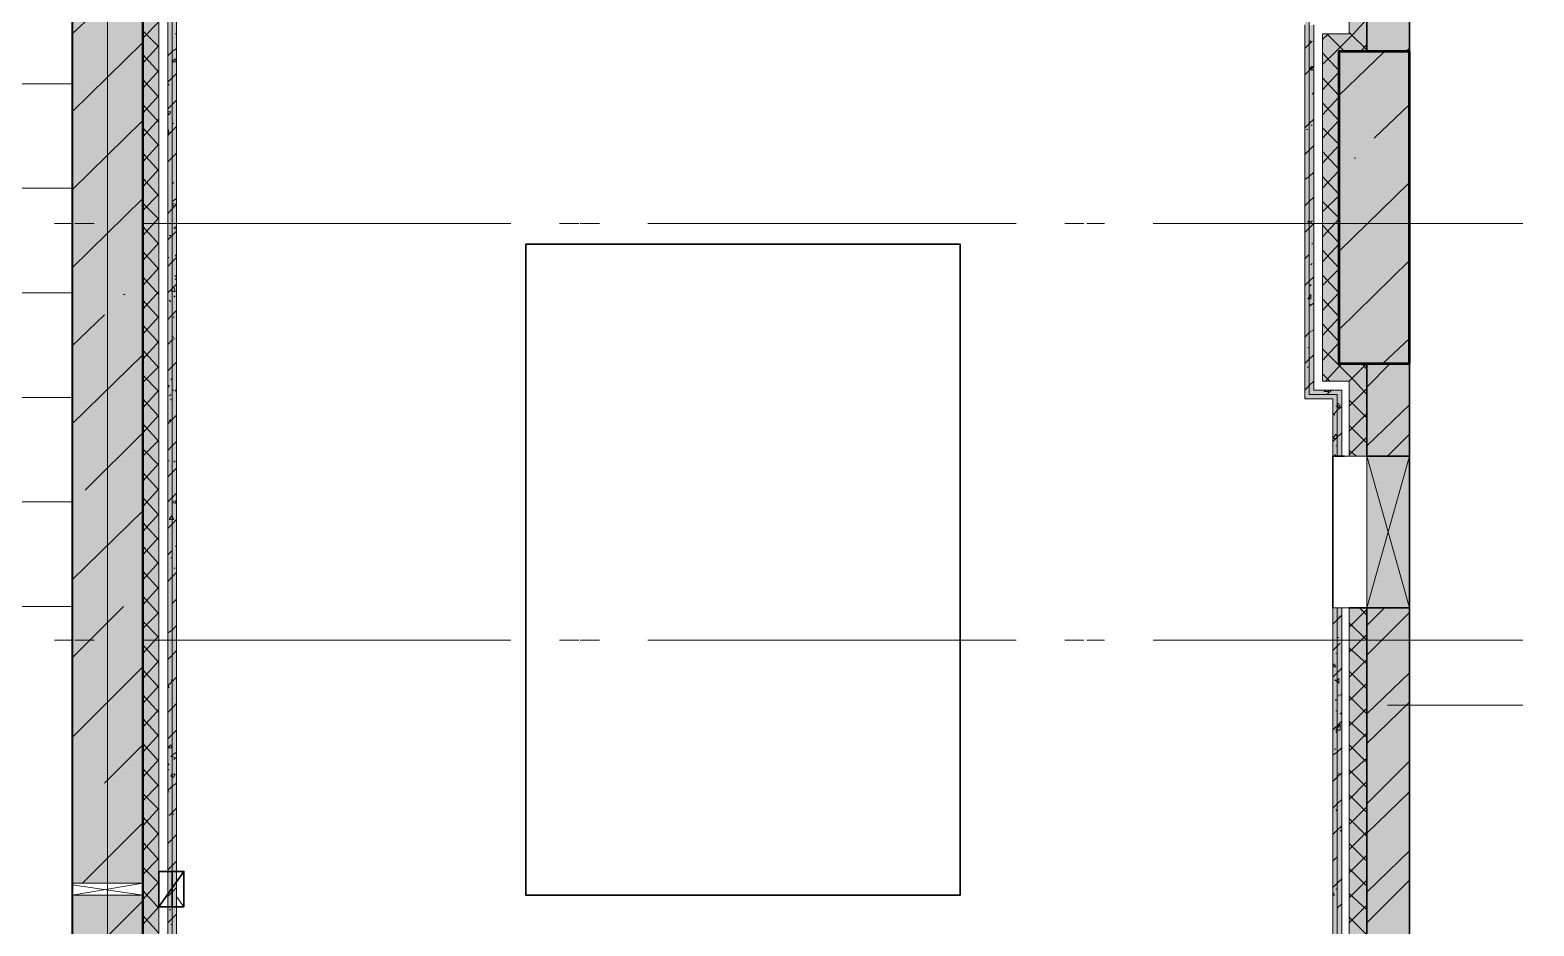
# Model space of a CAD drawing. Header units: millimetres. Extents: x -84737 to 172119, y -43083 to 59399.
# Drawn here: x -73333 to -69011, y 49060 to 51635 of the extents above; entities that cross this region are included whole.
import ezdxf

# ---------------------------------------------------------------- set-up
doc = ezdxf.new("R2010")
doc.units = ezdxf.units.MM
doc.layers.add('PDF _Геометрия', color=7, linetype='Continuous')
doc.layers.add('PDF _Сплошная заливка', color=7, linetype='Continuous', true_color=0xffffff)

msp = doc.modelspace()

# ---------------------------------------------------------------- hatches: boundary and pattern name
at = {"layer": 'PDF _Сплошная заливка', "transparency": 33554559}
h = msp.add_hatch(color=256, dxfattribs=at)
h.paths.add_polyline_path([(-73212.1, 49182.3), (-73009, 49182.3), (-73009, 54578.8), (-73212.1, 54578.8)])
h.paths.add_polyline_path([(-73009, 45258.7), (-73212.1, 45258.7), (-73212.1, 44378.3), (-73009, 44378.3)])
h.paths.add_polyline_path([(-73212.1, 46211), (-73009, 46211), (-73009, 46989.8), (-73212.1, 46989.8)])
h.paths.add_polyline_path([(-73212.1, 47032.1), (-73009, 47032.1), (-73009, 47061.8), (-73212.1, 47061.8)])
h.paths.add_polyline_path([(-73212.1, 47099.9), (-73009, 47099.9), (-73009, 47713.6), (-73212.1, 47713.6)])
h.paths.add_polyline_path([(-73212.1, 48966.4), (-73009, 48966.4), (-73009, 49148.4), (-73212.1, 49148.4)])
h = msp.add_hatch(color=256, dxfattribs=at)
h.paths.add_polyline_path([(-69491.7, 54138.6), (-69369, 54138.6), (-69369, 54329.1), (-69491.7, 54329.1)])
h.paths.add_polyline_path([(-69369, 53939.7), (-69491.7, 53939.7), (-69491.7, 51573.7), (-69369, 51573.7)])
h = msp.add_hatch(color=256, dxfattribs=at)
h.paths.add_polyline_path([(-73009, 48966.4), (-72962.4, 48966.4), (-72962.4, 52881.6), (-73009, 52881.6)])
h.paths.add_polyline_path([(-72962.4, 47713.6), (-73009, 47713.6), (-73009, 47281.9), (-72962.4, 47281.9)])
h = msp.add_hatch(color=256, dxfattribs=at)
h.paths.add_polyline_path([(-72937, 48966.4), (-72924.3, 48966.4), (-72924.3, 52881.6), (-72937, 52881.6)])
h.paths.add_polyline_path([(-72924.3, 47713.6), (-72937, 47713.6), (-72937, 47353.8), (-72924.3, 47353.8)])
h = msp.add_hatch(color=256, dxfattribs=at)
h.paths.add_polyline_path([(-72924.3, 48966.4), (-72911.6, 48966.4), (-72911.6, 52881.6), (-72924.3, 52881.6)])
h.paths.add_polyline_path([(-72911.6, 47713.6), (-72924.3, 47713.6), (-72924.3, 47366.5), (-72911.6, 47366.5)])
h = msp.add_hatch(color=256, dxfattribs=at)
h.paths.add_polyline_path([(-69369, 47658.6), (-69491.7, 47658.6), (-69491.7, 47578.1), (-69369, 47578.1)])
h.paths.add_polyline_path([(-69491.7, 50409.7), (-69369, 50409.7), (-69369, 50676.4), (-69491.7, 50676.4)])
h.paths.add_polyline_path([(-69491.7, 48128.4), (-69369, 48128.4), (-69369, 49973.8), (-69491.7, 49973.8)])
h = msp.add_hatch(color=256, dxfattribs=at)
h.paths.add_polyline_path([(-69542.5, 50409.7), (-69491.7, 50409.7), (-69491.7, 50625.6), (-69542.5, 50625.6)])
h.paths.add_polyline_path([(-69491.7, 49973.8), (-69542.5, 49973.8), (-69542.5, 47578.1), (-69491.7, 47578.1)])
h = msp.add_hatch(color=256, dxfattribs=at)
h.paths.add_polyline_path([(-69589.1, 50409.7), (-69576.4, 50409.7), (-69576.4, 50574.8), (-69589.1, 50574.8)])
h.paths.add_polyline_path([(-69576.4, 49973.8), (-69589.1, 49973.8), (-69589.1, 47667), (-69576.4, 47667)])
h = msp.add_hatch(color=256, dxfattribs=at)
h.paths.add_polyline_path([(-69576.4, 50409.7), (-69563.7, 50409.7), (-69563.7, 50587.5), (-69576.4, 50587.5)])
h.paths.add_polyline_path([(-69563.7, 49973.8), (-69576.4, 49973.8), (-69576.4, 47654.3), (-69563.7, 47654.3)])

# ---------------------------------------------------------------- linework, layer by layer
at = {"layer": 'PDF _Геометрия', "lineweight": 40}
msp.add_lwpolyline([(-41412.8, 44128.6), (-41412.8, 34080.5), (-76610.9, 34080.5), (-76610.9, 54578.8), (-73212.1, 54578.8), (-73212.1, 48966.4), (-73009, 48966.4), (-73009, 52881.6), (-73009, 48966.4)], dxfattribs=at)
at = {"layer": 'PDF _Геометрия', "lineweight": 9}
for points in [[(-76610.9, 54578.8), (-76610.9, 52978.9), (-75011, 52978.9), (-74812, 52978.9), (-73212.1, 52978.9), (-74812, 52978.9), (-74812, 52678.4), (-74812, 52377.9), (-74812, 52081.6), (-74812, 51781.1), (-74812, 51480.6), (-74812, 51180.1), (-74812, 50879.5), (-74812, 50579), (-74812, 50278.5), (-74812, 49978), (-73212.1, 49978)], [(-73212.1, 52678.4), (-74812, 52678.4), (-73212.1, 52678.4), (-73212.1, 52377.9), (-73212.1, 52081.6), (-73212.1, 51781.1), (-73212.1, 51480.6), (-73212.1, 51180.1), (-73212.1, 50879.5), (-73212.1, 50579), (-73212.1, 50278.5), (-74812, 50278.5), (-73212.1, 50278.5), (-73212.1, 49978), (-74812, 49978), (-74812, 49982.2)], [(-73110.6, 51235.1), (-73110.6, 52234)], [(-73212.1, 51624.5), (-73174, 51658.3)], [(-73009, 51611.8), (-72962.4, 51658.3)], [(-69618.7, 51535.6), (-69580.6, 51573.7), (-69529.8, 51624.5), (-69491.7, 51666.8)], [(-73212.1, 51400.2), (-73009, 51599.1)], [(-73110.6, 50608.7), (-73110.6, 51611.8)], [(-72962.4, 51586.4), (-73009, 51632.9)], [(-72915.9, 51624.5), (-72911.6, 51624.5)], [(-69669.5, 51582.2), (-69656.8, 51594.8), (-69648.3, 51603.3)], [(-69656.8, 51603.3), (-69652.5, 51603.3)], [(-69618.7, 51607.5), (-69601.8, 51624.5)], [(-69555.2, 51573.7), (-69606, 51624.5)], [(-69491.7, 51577.9), (-69538.3, 51624.5), (-69542.5, 51628.7)], [(-73009, 51539.8), (-72962.4, 51590.6)], [(-72962.4, 51514.4), (-73009, 51565.2)], [(-72937, 51590.6), (-72937, 51590.6)], [(-72937, 51561), (-72924.3, 51573.7), (-72911.6, 51582.2)], [(-69618.7, 51497.5), (-69572.1, 51446.7), (-69440.9, 51573.7)], [(-69572.1, 51518.7), (-69618.7, 51569.5)], [(-69508.6, 51573.7), (-69491.7, 51594.8)], [(-69381.7, 51573.7), (-69369, 51582.2)], [(-73009, 51467.9), (-72962.4, 51518.7)], [(-72924.3, 51544.1), (-72924.3, 51544.1)], [(-72924.3, 51544.1), (-72924.3, 51544.1)], [(-69669.5, 51506), (-69656.8, 51518.7), (-69644.1, 51531.4)], [(-69618.7, 51463.6), (-69572.1, 51514.4)], [(-72962.4, 51442.5), (-73009, 51493.3)], [(-72937, 51484.8), (-72924.3, 51497.5), (-72911.6, 51510.2)], [(-72937, 51480.6), (-72932.8, 51476.3)], [(-69669.5, 51506), (-69669.5, 51506)], [(-73009, 51395.9), (-72962.4, 51446.7)], [(-72937, 51408.6), (-72924.3, 51421.3), (-72911.6, 51434)], [(-69661, 51438.2), (-69661, 51438.2)], [(-69648.3, 51450.9), (-69644.1, 51455.2)], [(-69618.7, 51391.7), (-69572.1, 51442.5)], [(-69618.7, 51324), (-69572.1, 51374.8), (-69618.7, 51425.5)], [(-72962.4, 51370.5), (-73009, 51421.3)], [(-72937, 51400.2), (-72928.6, 51400.2), (-72932.8, 51391.7), (-72937, 51395.9)], [(-72911.6, 51408.6), (-72911.6, 51404.4)], [(-69669.5, 51417.1), (-69669.5, 51417.1)], [(-69669.5, 51412.8), (-69669.5, 51417.1)], [(-69470.5, 51324), (-69369, 51421.3)], [(-73212.1, 51175.8), (-73009, 51374.8)], [(-73009, 51328.2), (-72962.4, 51379)], [(-72962.4, 51302.8), (-73009, 51353.6)], [(-72937, 51332.4), (-72924.3, 51345.1), (-72911.6, 51357.8)], [(-72937, 51336.7), (-72932.8, 51336.7), (-72937, 51353.6)], [(-72924.3, 51366.3), (-72920.1, 51366.3)], [(-72924.3, 51366.3), (-72924.3, 51366.3)], [(-69669.5, 51353.6), (-69656.8, 51366.3), (-69644.1, 51379)], [(-69665.2, 51349.4), (-69661, 51349.4)], [(-69652.5, 51362.1), (-69648.3, 51362.1)], [(-69572.1, 51307), (-69618.7, 51353.6)], [(-73009, 51256.2), (-72962.4, 51307)], [(-72924.3, 51302.8), (-72924.3, 51302.8)], [(-72924.3, 51302.8), (-72924.3, 51302.8)], [(-69665.2, 51281.6), (-69669.5, 51281.6), (-69669.5, 51277.4), (-69656.8, 51290.1), (-69644.1, 51302.8)], [(-69618.7, 51252), (-69572.1, 51302.8)], [(-72962.4, 51230.8), (-73009, 51281.6)], [(-72937, 51256.2), (-72924.3, 51268.9), (-72911.6, 51281.6)], [(-69572.1, 51235.1), (-69618.7, 51285.9)], [(-69525.6, 51264.7), (-69525.6, 51268.9)], [(-73009, 51184.3), (-72962.4, 51235.1)], [(-72962.4, 51158.9), (-73009, 51209.7)], [(-69669.5, 51205.5), (-69656.8, 51213.9), (-69644.1, 51226.6)], [(-69648.3, 51222.4), (-69644.1, 51222.4)], [(-69618.7, 51180.1), (-69572.1, 51230.8)], [(-69572.1, 51163.1), (-69618.7, 51213.9)], [(-72924.3, 51192.8), (-72920.1, 51197)], [(-72924.3, 51192.8), (-72924.3, 51192.8)], [(-69572.1, 50998.1), (-69369, 51197)], [(-73212.1, 50951.5), (-73009, 51150.4)], [(-73009, 51116.6), (-72962.4, 51163.1)], [(-72962.4, 51091.2), (-73009, 51137.7)], [(-72937, 51108.1), (-72924.3, 51120.8), (-72911.6, 51133.5), (-72924.3, 51137.7), (-72924.3, 51142), (-72911.6, 51150.4), (-72911.6, 51137.7)], [(-72924.3, 51137.7), (-72924.3, 51137.7)], [(-72924.3, 51133.5), (-72920.1, 51129.3)], [(-69669.5, 51129.3), (-69656.8, 51142), (-69644.1, 51154.7)], [(-69618.7, 51112.3), (-69572.1, 51158.9)], [(-69572.1, 51095.4), (-69618.7, 51142)], [(-73009, 51044.6), (-72962.4, 51095.4)], [(-72911.6, 51103.9), (-72911.6, 51103.9)], [(-69661, 51086.9), (-69656.8, 51082.7), (-69648.3, 51086.9), (-69652.5, 51078.5), (-69656.8, 51082.7)], [(-69618.7, 51040.4), (-69572.1, 51091.2)], [(-73262.9, 51078.5), (-73212.1, 51078.5)], [(-73203.7, 51078.5), (-73148.6, 51078.5)], [(-73009, 51078.5), (-72010.1, 51078.5)], [(-72962.4, 51019.2), (-73009, 51070)], [(-72949.7, 51078.5), (-71950.8, 51078.5)], [(-72937, 51031.9), (-72924.3, 51044.6), (-72911.6, 51057.3)], [(-72932.8, 51044.6), (-72928.6, 51044.6)], [(-72911.6, 51065.8), (-72911.6, 51061.5), (-72920.1, 51065.8), (-72911.6, 51070)], [(-72911.6, 51044.6), (-72911.6, 51048.8)], [(-71811.2, 51078.5), (-71756.1, 51078.5)], [(-71751.9, 51078.5), (-71696.9, 51078.5)], [(-71557.2, 51078.5), (-70558.3, 51078.5)], [(-71497.9, 51078.5), (-70499.1, 51078.5)], [(-70359.4, 51078.5), (-70304.4, 51078.5)], [(-70295.9, 51078.5), (-70245.1, 51078.5)], [(-70105.4, 51078.5), (-69106.5, 51078.5)], [(-70046.2, 51078.5), (-69043.1, 51078.5)], [(-69669.5, 51053.1), (-69656.8, 51065.8), (-69644.1, 51078.5), (-69648.3, 51078.5)], [(-69669.5, 51053.1), (-69669.5, 51053.1)], [(-69572.1, 51023.5), (-69618.7, 51074.2)], [(-73110.6, 50981.1), (-73110.6, 51036.2)], [(-73009, 50972.7), (-72962.4, 51023.5)], [(-72962.4, 50947.3), (-73009, 50998.1)], [(-69669.5, 50976.9), (-69656.8, 50989.6), (-69656.8, 50993.8)], [(-69648.3, 51019.2), (-69648.3, 51023.5)], [(-69618.7, 50968.4), (-69572.1, 51019.2)], [(-69572.1, 50951.5), (-69618.7, 51002.3)], [(-73009, 50900.7), (-72962.4, 50951.5)], [(-72937, 50955.7), (-72924.3, 50968.4), (-72911.6, 50981.1)], [(-72937, 50981.1), (-72932.8, 50981.1)], [(-72915.9, 50985.4), (-72911.6, 50989.6)], [(-69656.8, 50972.7), (-69656.8, 50972.7)], [(-69656.8, 50972.7), (-69656.8, 50968.4)], [(-69652.5, 50960), (-69648.3, 50964.2)], [(-69572.1, 50773.7), (-69369, 50972.7)], [(-72962.4, 50875.3), (-73009, 50926.1)], [(-72915.9, 50926.1), (-72915.9, 50930.3)], [(-72915.9, 50917.6), (-72911.6, 50921.9)], [(-69669.5, 50900.7), (-69656.8, 50913.4), (-69644.1, 50926.1)], [(-69618.7, 50900.7), (-69572.1, 50947.3)], [(-69618.7, 50828.8), (-69572.1, 50879.5), (-69618.7, 50930.3)], [(-73064, 50875.3), (-73059.8, 50875.3)], [(-73009, 50833), (-72962.4, 50883.8)], [(-72937, 50879.5), (-72924.3, 50892.2), (-72928.6, 50888), (-72924.3, 50883.8), (-72915.9, 50883.8), (-72920.1, 50896.5), (-72924.3, 50892.2), (-72911.6, 50904.9)], [(-72920.1, 50866.8), (-72915.9, 50871.1)], [(-69656.8, 50900.7), (-69652.5, 50900.7), (-69652.5, 50904.9)], [(-72962.4, 50807.6), (-73009, 50858.4)], [(-72937, 50803.4), (-72924.3, 50816.1), (-72911.6, 50828.8)], [(-72932.8, 50858.4), (-72928.6, 50854.2)], [(-69669.5, 50828.8), (-69669.5, 50828.8)], [(-69652.5, 50845.7), (-69656.8, 50841.5), (-69644.1, 50849.9)], [(-69572.1, 50811.8), (-69618.7, 50862.6)], [(-73212.1, 50727.2), (-73119, 50816.1)], [(-73110.6, 49783.3), (-73110.6, 50782.2)], [(-73009, 50761), (-72962.4, 50811.8)], [(-72962.4, 50735.6), (-73009, 50786.4)], [(-72920.1, 50807.6), (-72920.1, 50811.8)], [(-69669.5, 50811.8), (-69669.5, 50807.6)], [(-69656.8, 50782.2), (-69656.8, 50786.4)], [(-69618.7, 50756.8), (-69572.1, 50807.6)], [(-69572.1, 50739.9), (-69618.7, 50790.7)], [(-73009, 50689.1), (-72962.4, 50739.9)], [(-72937, 50731.4), (-72924.3, 50744.1), (-72915.9, 50748.3)], [(-72928.6, 50739.9), (-72928.6, 50739.9)], [(-72924.3, 50748.3), (-72924.3, 50752.6), (-72920.1, 50752.6)], [(-69669.5, 50752.6), (-69656.8, 50765.3), (-69644.1, 50773.7)], [(-69618.7, 50684.8), (-69572.1, 50735.6)], [(-69445.2, 50676.4), (-69369, 50748.3)], [(-73212.1, 50502.8), (-73009, 50701.8)], [(-72962.4, 50663.7), (-73009, 50714.5)], [(-72924.3, 50689.1), (-72924.3, 50693.3)], [(-69669.5, 50676.4), (-69656.8, 50689.1), (-69644.1, 50701.8)], [(-69661, 50722.9), (-69656.8, 50722.9), (-69656.8, 50727.2)], [(-69491.7, 50587.5), (-69525.6, 50625.6), (-69576.4, 50676.4), (-69618.7, 50718.7)], [(-73009, 50621.4), (-72962.4, 50667.9)], [(-72937, 50655.2), (-72924.3, 50667.9), (-72911.6, 50680.6)], [(-69661, 50663.7), (-69661, 50667.9)], [(-69610.2, 50625.6), (-69563.7, 50676.4)], [(-69542.5, 50625.6), (-69491.7, 50676.4)], [(-69491.7, 50659.5), (-69504.4, 50676.4)], [(-69491.7, 50608.7), (-69424, 50676.4)], [(-72962.4, 50596), (-73009, 50642.5)], [(-72937, 50612.9), (-72932.8, 50612.9), (-72937, 50604.4)], [(-72937, 50604.4), (-72937, 50604.4)], [(-72928.6, 50629.8), (-72924.3, 50634.1)], [(-72915.9, 50596), (-72911.6, 50604.4)], [(-69669.5, 50600.2), (-69656.8, 50612.9), (-69644.1, 50625.6)], [(-69665.2, 50604.4), (-69661, 50608.7)], [(-69644.1, 50625.6), (-69644.1, 50625.6)], [(-69597.5, 50625.6), (-69618.7, 50646.8)], [(-69542.5, 50553.6), (-69491.7, 50604.4)], [(-73009, 50549.4), (-72962.4, 50600.2)], [(-72962.4, 50524), (-73009, 50574.8)], [(-72932.8, 50583.3), (-72928.6, 50587.5)], [(-72928.6, 50570.6), (-72928.6, 50574.8)], [(-72924.3, 50600.2), (-72920.1, 50600.2)], [(-72924.3, 50600.2), (-72924.3, 50600.2)], [(-69665.2, 50579), (-69665.2, 50579)], [(-69618.7, 50574.8), (-69618.7, 50574.8)], [(-69601.8, 50600.2), (-69601.8, 50596), (-69614.5, 50596), (-69610.2, 50600.2)], [(-69606, 50587.5), (-69593.3, 50600.2)], [(-69606, 50600.2), (-69606, 50600.2)], [(-69576.4, 50557.9), (-69572.1, 50562.1)], [(-69491.7, 50519.8), (-69542.5, 50570.6)], [(-73174, 50312.4), (-73009, 50477.5), (-72962.4, 50528.2)], [(-72937, 50502.8), (-72924.3, 50515.5), (-72911.6, 50528.2)], [(-69589.1, 50528.2), (-69576.4, 50540.9), (-69563.7, 50553.6)], [(-69584.8, 50532.5), (-69584.8, 50528.2)], [(-69576.4, 50519.8), (-69576.4, 50515.5)], [(-69542.5, 50481.7), (-69491.7, 50532.5)], [(-69491.7, 50439.4), (-69369, 50557.9)], [(-72962.4, 50452.1), (-73009, 50502.8)], [(-72932.8, 50511.3), (-72928.6, 50515.5)], [(-69589.1, 50452.1), (-69576.4, 50464.8), (-69580.6, 50473.2), (-69589.1, 50460.5), (-69576.4, 50460.5), (-69576.4, 50464.8), (-69563.7, 50477.5)], [(-69576.4, 50498.6), (-69576.4, 50502.8)], [(-69491.7, 50447.8), (-69542.5, 50498.6)], [(-73009, 50409.7), (-72962.4, 50456.3)], [(-72937, 50426.7), (-72924.3, 50439.4), (-72911.6, 50452.1)], [(-72932.8, 50456.3), (-72932.8, 50456.3)], [(-69580.6, 50439.4), (-69576.4, 50439.4), (-69576.4, 50443.6)], [(-69576.4, 50460.5), (-69576.4, 50460.5)], [(-69542.5, 50414), (-69491.7, 50464.8)], [(-69432.5, 50409.7), (-69369, 50473.2)], [(-73110.6, 50358.9), (-73110.6, 50409.7)], [(-72962.4, 50384.3), (-73009, 50430.9)], [(-73009, 50337.8), (-72962.4, 50388.6)], [(-72937, 50397), (-72932.8, 50397)], [(-72920.1, 50397), (-72915.9, 50392.8)], [(-69584.8, 50414), (-69580.6, 50414)], [(-69521.3, 50409.7), (-69542.5, 50426.7)], [(-72962.4, 50312.4), (-73009, 50363.2)], [(-72937, 50350.5), (-72924.3, 50363.2), (-72911.6, 50375.9)], [(-73009, 50265.8), (-72962.4, 50316.6)], [(-72937, 50278.5), (-72924.3, 50291.2), (-72911.6, 50303.9)], [(-72962.4, 50240.4), (-73009, 50291.2)], [(-72932.8, 50278.5), (-72932.8, 50278.5)], [(-72924.3, 50278.5), (-72924.3, 50278.5)], [(-72924.3, 50278.5), (-72924.3, 50278.5)], [(-73212.1, 50054.2), (-73009, 50253.1)], [(-73009, 50193.9), (-72962.4, 50244.7)], [(-72962.4, 50168.5), (-73009, 50219.3)], [(-72937, 50202.3), (-72924.3, 50215), (-72911.6, 50227.7)], [(-73009, 50126.1), (-72962.4, 50176.9)], [(-73110.6, 49156.9), (-73110.6, 50155.8)], [(-72962.4, 50100.8), (-73009, 50151.5)], [(-72937, 50126.1), (-72924.3, 50138.8)], [(-72915.9, 50151.5), (-72911.6, 50151.5)], [(-72911.6, 50151.5), (-72911.6, 50151.5)], [(-73009, 50054.2), (-72962.4, 50105)], [(-72928.6, 50117.7), (-72924.3, 50117.7)], [(-72920.1, 50088.1), (-72915.9, 50088.1)], [(-72962.4, 50028.8), (-73009, 50079.6)], [(-72937, 50050), (-72924.3, 50062.7), (-72911.6, 50075.4)], [(-73009, 49982.2), (-72962.4, 50033)], [(-72962.4, 49956.8), (-73009, 50007.6)], [(-72924.3, 50003.4), (-72924.3, 50003.4)], [(-72924.3, 50003.4), (-72924.3, 50003.4)], [(-73212.1, 49829.9), (-73064, 49978)], [(-73009, 49914.5), (-72962.4, 49961.1)], [(-72924.3, 49986.5), (-72911.6, 49999.2)], [(-72924.3, 49986.5), (-72924.3, 49986.5)], [(-69542.5, 49918.8), (-69491.7, 49969.5)], [(-69491.7, 49952.6), (-69512.9, 49973.8)], [(-69491.7, 49923), (-69440.9, 49973.8)], [(-69491.7, 49838.3), (-69369, 49961.1)], [(-72962.4, 49889.1), (-73009, 49935.7)], [(-72937, 49901.8), (-72924.3, 49910.3), (-72911.6, 49923)], [(-69589.1, 49927.2), (-69576.4, 49939.9), (-69563.7, 49952.6)], [(-69572.1, 49952.6), (-69572.1, 49952.6)], [(-69572.1, 49948.4), (-69567.9, 49948.4)], [(-69491.7, 49880.7), (-69542.5, 49931.4)], [(-73262.9, 49880.7), (-73212.1, 49880.7)], [(-73203.7, 49880.7), (-73148.6, 49880.7)], [(-73009, 49842.6), (-72962.4, 49893.4)], [(-73009, 49880.7), (-72010.1, 49880.7)], [(-72949.7, 49880.7), (-71950.8, 49880.7)], [(-71811.2, 49880.7), (-71756.1, 49880.7)], [(-71751.9, 49880.7), (-71696.9, 49880.7)], [(-71557.2, 49880.7), (-70558.3, 49880.7)], [(-71497.9, 49880.7), (-70499.1, 49880.7)], [(-70359.4, 49880.7), (-70304.4, 49880.7)], [(-70295.9, 49880.7), (-70245.1, 49880.7)], [(-70105.4, 49880.7), (-69106.5, 49880.7)], [(-70046.2, 49880.7), (-69043.1, 49880.7)], [(-69589.1, 49851), (-69576.4, 49863.7), (-69567.9, 49872.2)], [(-69576.4, 49889.1), (-69572.1, 49889.1)], [(-69542.5, 49846.8), (-69491.7, 49897.6)], [(-72962.4, 49817.2), (-73009, 49868)], [(-72937, 49825.6), (-72924.3, 49838.3), (-72911.6, 49851)], [(-72937, 49842.6), (-72937, 49842.6)], [(-72924.3, 49829.9), (-72924.3, 49829.9)], [(-72924.3, 49829.9), (-72924.3, 49829.9)], [(-69580.6, 49842.6), (-69576.4, 49842.6), (-69576.4, 49838.3)], [(-69491.7, 49812.9), (-69542.5, 49859.5)], [(-73212.1, 49601.3), (-73009, 49804.5)], [(-73009, 49770.6), (-72962.4, 49821.4)], [(-72962.4, 49745.2), (-73009, 49796)], [(-72937, 49825.6), (-72937, 49825.6)], [(-69589.1, 49825.6), (-69589.1, 49825.6)], [(-69589.1, 49774.8), (-69576.4, 49787.5), (-69563.7, 49800.2)], [(-69580.6, 49791.8), (-69580.6, 49791.8)], [(-69542.5, 49774.8), (-69491.7, 49825.6)], [(-69491.7, 49741), (-69542.5, 49791.8)], [(-69542.5, 49719.8), (-69491.7, 49669), (-69369, 49787.5)], [(-73009, 49698.7), (-72962.4, 49749.4)], [(-72937, 49745.2), (-72932.8, 49745.2), (-72937, 49749.4), (-72924.3, 49762.1), (-72911.6, 49774.8)], [(-72928.6, 49766.4), (-72924.3, 49766.4)], [(-69542.5, 49707.1), (-69491.7, 49757.9)], [(-72962.4, 49673.3), (-73009, 49724.1)], [(-72937, 49673.3), (-72924.3, 49686), (-72911.6, 49698.7)], [(-69580.6, 49707.1), (-69580.6, 49711.4)], [(-69572.1, 49724.1), (-69572.1, 49719.8)], [(-69567.9, 49724.1), (-69563.7, 49724.1)], [(-69491.7, 49584.4), (-69369, 49702.9)], [(-73009, 49630.9), (-72962.4, 49681.7)], [(-72962.4, 49605.5), (-73009, 49656.3)], [(-72911.6, 49656.3), (-72911.6, 49656.3)], [(-69580.6, 49677.5), (-69576.4, 49677.5)], [(-69576.4, 49677.5), (-69576.4, 49677.5)], [(-69563.7, 49669), (-69567.9, 49669), (-69563.7, 49673.3)], [(-69542.5, 49635.2), (-69491.7, 49686)], [(-69432.5, 49694.4), (-69043.1, 49694.4)], [(-72937, 49597.1), (-72924.3, 49609.8), (-72911.6, 49622.5)], [(-69589.1, 49622.5), (-69576.4, 49635.2), (-69563.7, 49647.9)], [(-69584.8, 49630.9), (-69580.6, 49630.9)], [(-69580.6, 49618.2), (-69576.4, 49614)], [(-69576.4, 49614), (-69576.4, 49614)], [(-69491.7, 49601.3), (-69542.5, 49647.9)], [(-69542.5, 49563.2), (-69491.7, 49614)], [(-73119, 49470.1), (-73009, 49580.1)], [(-73110.6, 49529.4), (-73110.6, 49584.4)], [(-73009, 49559), (-72962.4, 49609.8)], [(-72962.4, 49533.6), (-73009, 49584.4)], [(-69589.1, 49550.5), (-69576.4, 49559), (-69563.7, 49571.7)], [(-69584.8, 49567.4), (-69580.6, 49567.4)], [(-69491.7, 49529.4), (-69542.5, 49580.1)], [(-73009, 49487), (-72962.4, 49537.8)], [(-72937, 49520.9), (-72932.8, 49525.1)], [(-72920.1, 49537.8), (-72915.9, 49542.1)], [(-69542.5, 49495.5), (-69491.7, 49542.1)], [(-69491.7, 49410.8), (-69369, 49533.6)], [(-72962.4, 49461.6), (-73009, 49512.4)], [(-72937, 49508.2), (-72932.8, 49508.2)], [(-69589.1, 49516.7), (-69589.1, 49516.7)], [(-69589.1, 49474.3), (-69576.4, 49487), (-69563.7, 49499.7)], [(-69572.1, 49499.7), (-69572.1, 49495.5)], [(-69491.7, 49457.4), (-69542.5, 49508.2)], [(-73009, 49419.3), (-72962.4, 49465.9)], [(-72962.4, 49393.9), (-73009, 49440.5)], [(-72937, 49448.9), (-72924.3, 49461.6), (-72911.6, 49470.1)], [(-72937, 49444.7), (-72932.8, 49444.7)], [(-72911.6, 49436.2), (-72911.6, 49440.5)], [(-69542.5, 49423.5), (-69491.7, 49474.3)], [(-69491.7, 49326.2), (-69369, 49444.7)], [(-73174, 49415.1), (-73174, 49415.1)], [(-73009, 49347.4), (-72962.4, 49398.1)], [(-72932.8, 49377), (-72924.3, 49385.4), (-72911.6, 49398.1)], [(-72911.6, 49436.2), (-72911.6, 49436.2)], [(-69589.1, 49398.1), (-69576.4, 49410.8), (-69563.7, 49423.5)], [(-69491.7, 49385.4), (-69542.5, 49436.2)], [(-69542.5, 49351.6), (-69491.7, 49402.4)], [(-73182.5, 49182.3), (-73009, 49355.8)], [(-72962.4, 49322), (-73009, 49372.8)], [(-72924.3, 49381.2), (-72920.1, 49381.2)], [(-72924.3, 49381.2), (-72924.3, 49381.2)], [(-72915.9, 49385.4), (-72915.9, 49385.4)], [(-69580.6, 49393.9), (-69576.4, 49389.7)], [(-69576.4, 49389.7), (-69576.4, 49389.7)], [(-69491.7, 49317.7), (-69542.5, 49368.5)], [(-73110.6, 48331.5), (-73110.6, 49330.4)], [(-73009, 49275.4), (-72962.4, 49326.2)], [(-72937, 49296.6), (-72924.3, 49309.3), (-72911.6, 49322)], [(-69589.1, 49322), (-69576.4, 49334.7), (-69563.7, 49347.4)], [(-69589.1, 49309.3), (-69589.1, 49309.3)], [(-69567.9, 49334.7), (-69563.7, 49330.4)], [(-69542.5, 49279.6), (-69491.7, 49330.4)], [(-72962.4, 49250), (-73009, 49300.8)], [(-72920.1, 49266.9), (-72920.1, 49266.9)], [(-69572.1, 49271.2), (-69572.1, 49271.2)], [(-69491.7, 49245.8), (-69542.5, 49296.6)], [(-69491.7, 49156.9), (-69369, 49275.4)], [(-73009, 49207.7), (-72962.4, 49254.2)], [(-72962.4, 49182.3), (-73009, 49228.8)], [(-72937, 49220.4), (-72924.3, 49233.1), (-72911.6, 49245.8)], [(-69589.1, 49245.8), (-69576.4, 49258.5), (-69576.4, 49262.7)], [(-69542.5, 49211.9), (-69491.7, 49262.7)], [(-69491.7, 49173.8), (-69542.5, 49224.6)], [(-73009, 49182.3), (-73212.1, 49148.4)], [(-73009, 49135.7), (-72962.4, 49186.5)], [(-72890.5, 49216.1), (-72911.6, 49186.5)], [(-69589.1, 49169.6), (-69576.4, 49182.3), (-69563.7, 49195)], [(-69576.4, 49182.3), (-69572.1, 49186.5)], [(-69542.5, 49140), (-69491.7, 49190.8)], [(-69491.7, 49068), (-69369, 49190.8)], [(-73212.1, 49178.1), (-73009, 49148.4)], [(-72962.4, 49110.3), (-73009, 49161.1)], [(-72937, 49144.2), (-72924.3, 49156.9), (-72911.6, 49169.6)], [(-72911.6, 49144.2), (-72890.5, 49114.6)], [(-69589.1, 49152.7), (-69589.1, 49156.9), (-69584.8, 49148.4), (-69589.1, 49148.4)], [(-69580.6, 49165.4), (-69576.4, 49165.4)], [(-69491.7, 49106.1), (-69542.5, 49152.7)], [(-73174, 48966.4), (-73009, 49131.5)], [(-73009, 49063.8), (-72962.4, 49114.6)], [(-72937, 49068), (-72924.3, 49080.7), (-72911.6, 49093.4)], [(-72932.8, 49106.1), (-72928.6, 49106.1)], [(-69589.1, 49097.6), (-69589.1, 49097.6)], [(-69576.4, 49110.3), (-69563.7, 49123)], [(-69542.5, 49068), (-69491.7, 49118.8)], [(-72962.4, 49038.4), (-73009, 49089.2)], [(-72928.6, 49063.8), (-72924.3, 49063.8)], [(-69491.7, 49034.1), (-69542.5, 49084.9)]]:
    msp.add_lwpolyline(points, dxfattribs=at)
at = {"layer": 'PDF _Геометрия', "lineweight": 30}
for points in [[(-67460.1, 54578.8), (-68111.9, 54578.8), (-69212.4, 54578.8), (-69369, 54578.8), (-69369, 47078.7), (-69872.6, 47078.7), (-69872.6, 47159.1), (-73009, 47159.1), (-73009, 47099.9)], [(-69491.7, 51624.5), (-69491.7, 51649.9), (-69491.7, 51662.6), (-69491.7, 51675.3), (-69491.7, 54329.1)], [(-69491.7, 50409.7), (-69491.7, 50574.8), (-69491.7, 50587.5), (-69491.7, 50600.2), (-69491.7, 50625.6)], [(-69589.1, 49973.8), (-69589.1, 50409.7), (-69555.2, 50409.7)], [(-69369, 50409.7), (-69369, 49973.8)], [(-73212.1, 49182.3), (-73212.1, 49978)], [(-69491.7, 47578.1), (-69491.7, 49973.8), (-69542.5, 49973.8)], [(-72890.5, 49216.1), (-72962.4, 49114.6)], [(-72924.3, 49216.1), (-72924.3, 49114.6)], [(-73089.4, 47713.6), (-73089.4, 48966.4), (-73212.1, 48966.4), (-73212.1, 49148.4)]]:
    msp.add_lwpolyline(points, dxfattribs=at)
at = {"layer": 'PDF _Геометрия', "lineweight": 18}
for points in [[(-72962.4, 48966.4), (-72962.4, 52881.6), (-72962.4, 54528), (-72937, 54528), (-72911.6, 54528), (-69970, 54528), (-69944.6, 54528), (-69919.2, 54528), (-69919.2, 54278.3), (-69872.6, 54278.3), (-69589.1, 54278.3), (-69563.7, 54278.3), (-69542.5, 54278.3), (-69542.5, 51675.3), (-69542.5, 51649.9), (-69542.5, 51624.5), (-69618.7, 51624.5), (-69618.7, 51573.7), (-69618.7, 50676.4), (-69618.7, 50625.6), (-69542.5, 50625.6), (-69542.5, 50600.2), (-69542.5, 50574.8), (-69542.5, 50409.7)], [(-72924.3, 48966.4), (-72924.3, 52881.6), (-72924.3, 54494.2), (-72911.6, 54494.2), (-69970, 54494.2), (-69957.3, 54494.2), (-69957.3, 54240.2), (-69944.6, 54240.2), (-69872.6, 54240.2), (-69589.1, 54240.2), (-69576.4, 54240.2), (-69576.4, 51675.3), (-69576.4, 51662.6), (-69656.8, 51662.6), (-69656.8, 51649.9), (-69656.8, 51573.7), (-69656.8, 50676.4), (-69656.8, 50600.2), (-69656.8, 50587.5), (-69576.4, 50587.5), (-69576.4, 50574.8), (-69576.4, 50409.7)], [(-73089.4, 47739), (-73089.4, 47713.6), (-73009, 47713.6), (-73009, 48966.4), (-72962.4, 48966.4), (-72937, 48966.4), (-72924.3, 48966.4), (-72911.6, 48966.4), (-72911.6, 52881.6)], [(-72937, 48966.4), (-72937, 52881.6)], [(-69669.5, 51649.9), (-69669.5, 51624.5), (-69669.5, 51573.7), (-69669.5, 50676.4), (-69669.5, 50625.6), (-69669.5, 50600.2), (-69669.5, 50587.5), (-69669.5, 50574.8), (-69589.1, 50574.8), (-69589.1, 50409.7), (-69576.4, 50409.7), (-69563.7, 50409.7), (-69542.5, 50409.7), (-69491.7, 50409.7)], [(-69644.1, 51649.9), (-69644.1, 51624.5), (-69644.1, 51573.7), (-69644.1, 50676.4), (-69644.1, 50625.6), (-69644.1, 50600.2), (-69563.7, 50600.2), (-69563.7, 50587.5), (-69563.7, 50574.8), (-69563.7, 50409.7)], [(-69491.7, 50625.6), (-69491.7, 50676.4), (-69572.1, 50676.4), (-69572.1, 51573.7), (-69491.7, 51573.7), (-69491.7, 51624.5)], [(-69491.7, 49973.8), (-69542.5, 49973.8), (-69563.7, 49973.8), (-69576.4, 49973.8), (-69589.1, 49973.8), (-69589.1, 47679.7), (-69970, 47679.7), (-69970, 47667), (-69970, 47654.3), (-69970, 47628.9), (-69970, 47578.1), (-69970, 47379.2), (-71709.6, 47379.2), (-71709.6, 47366.5), (-71709.6, 47353.8), (-71709.6, 47328.4), (-71709.6, 47281.9)], [(-69542.5, 49973.8), (-69542.5, 47628.9), (-69563.7, 47628.9), (-69589.1, 47628.9), (-69919.2, 47628.9), (-69919.2, 47578.1), (-69919.2, 47328.4), (-69944.6, 47328.4), (-69970, 47328.4), (-71709.6, 47328.4)], [(-69576.4, 49973.8), (-69576.4, 47667), (-69589.1, 47667), (-69957.3, 47667), (-69957.3, 47654.3), (-69957.3, 47578.1), (-69957.3, 47366.5), (-69970, 47366.5), (-71709.6, 47366.5)], [(-69563.7, 49973.8), (-69563.7, 47654.3), (-69576.4, 47654.3), (-69589.1, 47654.3), (-69944.6, 47654.3), (-69944.6, 47628.9), (-69944.6, 47578.1), (-69944.6, 47353.8), (-69957.3, 47353.8), (-69970, 47353.8), (-71709.6, 47353.8)]]:
    msp.add_lwpolyline(points, dxfattribs=at)
at = {"layer": 'PDF _Геометрия', "lineweight": 30}
for points in [[(-69491.7, 51675.3), (-69491.7, 51573.7), (-69369, 51573.7), (-69369, 54329.1), (-69491.7, 54329.1)], [(-70659.9, 50003.4), (-70659.9, 49148.4), (-71908.5, 49148.4), (-71908.5, 51019.2), (-71184.7, 51019.2), (-70659.9, 51019.2)], [(-70659.9, 51019.2), (-71908.5, 51019.2), (-71908.5, 49148.4), (-70659.9, 49148.4)], [(-69491.7, 50409.7), (-69432.5, 50409.7), (-69369, 50409.7), (-69369, 50676.4), (-69432.5, 50676.4), (-69491.7, 50676.4), (-69491.7, 50574.8)], [(-69491.7, 47578.1), (-69432.5, 47578.1), (-69369, 47578.1), (-69369, 49973.8), (-69432.5, 49973.8), (-69491.7, 49973.8)], [(-72890.5, 49114.6), (-72962.4, 49114.6), (-72962.4, 49216.1), (-72890.5, 49216.1)]]:
    msp.add_lwpolyline(points, close=True, dxfattribs=at)
at = {"layer": 'PDF _Геометрия', "lineweight": 50}
msp.add_lwpolyline([(-69369, 50676.4), (-69369, 51573.7), (-69572.1, 51573.7), (-69572.1, 50676.4)], close=True, dxfattribs=at)
at = {"layer": 'PDF _Геометрия', "lineweight": 9}
for points in [[(-72915.9, 51552.5), (-72911.6, 51544.1), (-72924.3, 51544.1)], [(-69648.3, 51531.4), (-69648.3, 51518.7), (-69656.8, 51522.9)], [(-73212.1, 51480.6), (-74812, 51480.6)], [(-73212.1, 51180.1), (-74812, 51180.1)], [(-69656.8, 51082.7), (-69661, 51082.7)], [(-73212.1, 50879.5), (-74812, 50879.5)], [(-69652.5, 50875.3), (-69652.5, 50862.6), (-69656.8, 50862.6), (-69661, 50862.6), (-69656.8, 50866.8)], [(-73212.1, 50579), (-74812, 50579)], [(-69576.4, 50553.6), (-69580.6, 50553.6)], [(-69567.9, 50557.9), (-69572.1, 50549.4), (-69576.4, 50553.6)], [(-69369, 49973.8), (-69491.7, 49973.8), (-69369, 50409.7), (-69491.7, 50409.7)], [(-69491.7, 50409.7), (-69491.7, 49973.8), (-69369, 49973.8), (-69369, 50409.7)], [(-72911.6, 50282.8), (-72915.9, 50274.3), (-72924.3, 50278.5)], [(-72924.3, 50227.7), (-72920.1, 50227.7), (-72924.3, 50236.2), (-72924.3, 50240.4), (-72932.8, 50227.7)], [(-69584.8, 49812.9), (-69580.6, 49804.5), (-69589.1, 49804.5)], [(-69572.1, 49770.6), (-69572.1, 49757.9), (-69576.4, 49762.1), (-69584.8, 49766.4), (-69576.4, 49766.4)], [(-69567.9, 49622.5), (-69576.4, 49622.5), (-69580.6, 49622.5), (-69576.4, 49626.7), (-69567.9, 49639.4)], [(-72928.6, 49580.1), (-72924.3, 49571.7), (-72937, 49571.7)], [(-72924.3, 49546.3), (-72928.6, 49546.3), (-72924.3, 49550.5), (-72911.6, 49559), (-72911.6, 49542.1)], [(-72924.3, 49487), (-72928.6, 49491.3), (-72924.3, 49495.5), (-72915.9, 49495.5), (-72920.1, 49487)], [(-72890.5, 49114.6), (-72911.6, 49114.6), (-72890.5, 49114.6), (-72890.5, 49216.1), (-72911.6, 49216.1), (-72890.5, 49216.1)]]:
    msp.add_lwpolyline(points, close=True, dxfattribs=at)
at = {"layer": 'PDF _Геометрия', "lineweight": 18}
msp.add_lwpolyline([(-73009, 49182.3), (-73212.1, 49182.3), (-73212.1, 49148.4), (-73009, 49148.4), (-73009, 49182.3), (-73212.1, 49182.3), (-73212.1, 49148.4), (-73009, 49148.4)], close=True, dxfattribs=at)
at = {"layer": 'PDF _Сплошная заливка', "lineweight": 5, "transparency": 33554559}
for points in [[(-69542.5, 54329.1), (-69542.5, 51624.5), (-69491.7, 54329.1), (-69491.7, 51624.5)], [(-69669.5, 51662.6), (-69669.5, 50587.5), (-69656.8, 51662.6), (-69656.8, 50587.5)], [(-69656.8, 51649.9), (-69656.8, 50600.2), (-69644.1, 51649.9), (-69644.1, 50600.2)], [(-69618.7, 51624.5), (-69618.7, 51573.7), (-69491.7, 51624.5), (-69491.7, 51573.7)], [(-69618.7, 51573.7), (-69618.7, 50676.4), (-69572.1, 51573.7), (-69572.1, 50676.4)], [(-69572.1, 51573.7), (-69572.1, 50676.4), (-69369, 51573.7), (-69369, 50676.4)], [(-69618.7, 50676.4), (-69618.7, 50625.6), (-69491.7, 50676.4), (-69491.7, 50625.6)], [(-69669.5, 50587.5), (-69669.5, 50574.8), (-69576.4, 50587.5), (-69576.4, 50574.8)], [(-69656.8, 50600.2), (-69656.8, 50587.5), (-69563.7, 50600.2), (-69563.7, 50587.5)]]:
    msp.add_solid(points, dxfattribs=at)
at = {"layer": 'PDF _Сплошная заливка', "color": 8, "lineweight": 5, "true_color": 0x808080, "transparency": 33554559}
msp.add_solid([(-69491.7, 50409.7), (-69491.7, 49973.8), (-69369, 50409.7), (-69369, 49973.8)], dxfattribs=at)

doc.saveas('drawing.dxf')
